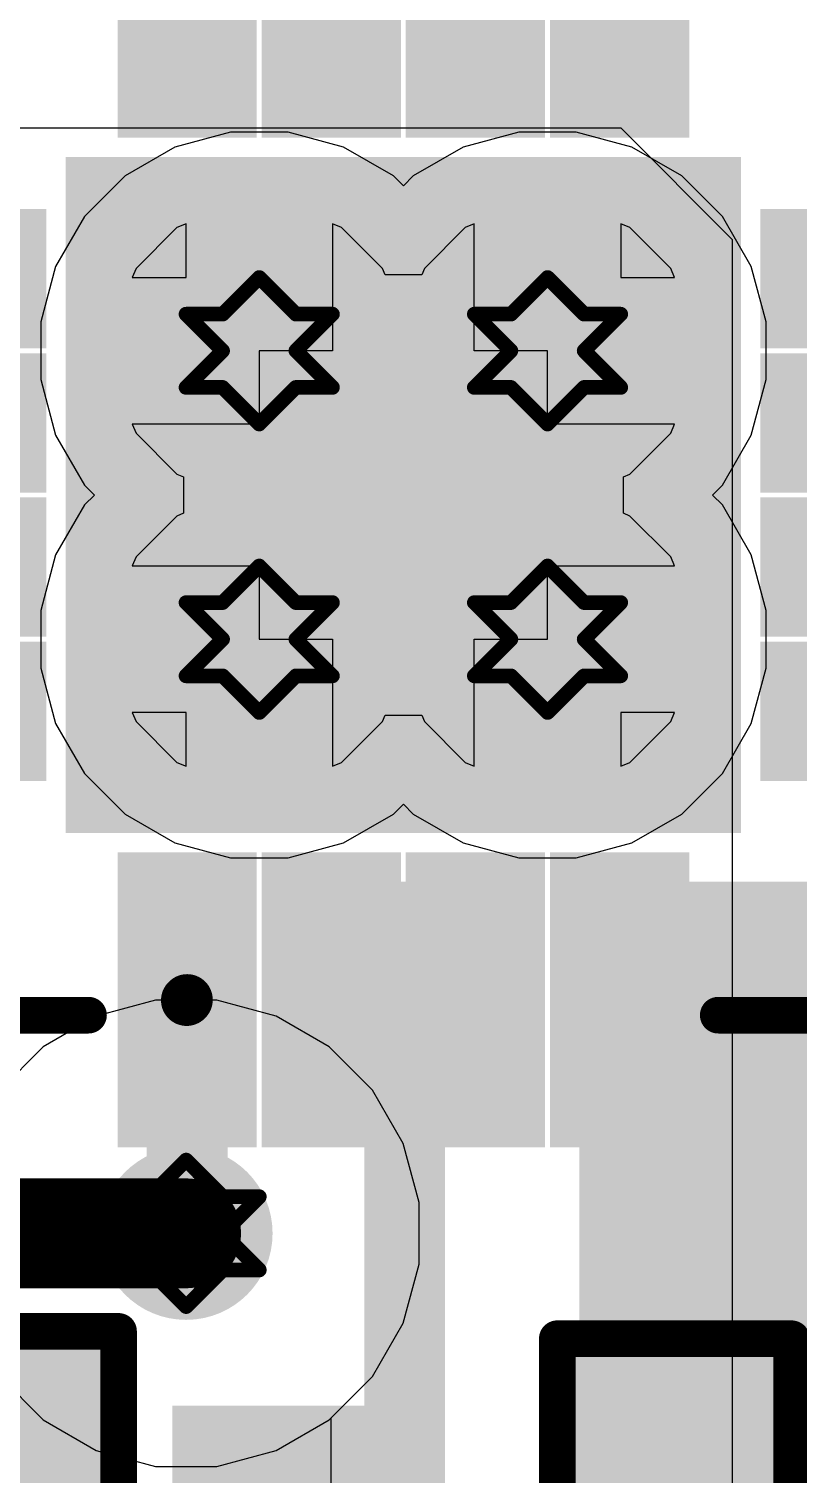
# Model space of a CAD drawing. Header units: inches. Extents: x -3 to 5437, y -3 to 5435.
# Drawn here: x 55.77 to 58.43, y 13.95 to 18.96 of the extents above; entities that cross this region are included whole.
import ezdxf

# ---------------------------------------------------------------- set-up
doc = ezdxf.new("R2010")
doc.units = ezdxf.units.IN
for name, color, linetype in [('Bottom Layer', 5, 'Continuous'), ('Bottom Solder', 6, 'Continuous'), ('Drill Drawing', 1, 'Continuous'), ('GND', 16, 'Continuous'), ('Multi-Layer', 9, 'Continuous'), ('Pad Holes', 156, 'Continuous'), ('PWR', 76, 'Continuous'), ('Top Layer', 1, 'Continuous'), ('Top Overlay', 2, 'Continuous'), ('Top Paste', 8, 'Continuous'), ('Top Solder', 216, 'Continuous'), ('Via Holes', 16, 'Continuous')]:
    doc.layers.add(name, color=color, linetype=linetype)

# ---------------------------------------------------------------- blocks, each defined once
blk = doc.blocks.new('RES_0603_150')
at = {"layer": 'Top Layer'}
for points in [[(-0.381, 0.4445), (-0.381, -0.4445), (-1.143, -0.4445), (-1.143, 0.4445)], [(1.143, 0.4445), (1.143, -0.4445), (0.381, -0.4445), (0.381, 0.4445)]]:
    blk.add_hatch(color=1, dxfattribs=at).paths.add_polyline_path(points)
at = {"layer": 'Top Paste'}
for points in [[(-0.381, 0.4445), (-0.381, -0.4445), (-1.143, -0.4445), (-1.143, 0.4445)], [(1.143, 0.4445), (1.143, -0.4445), (0.381, -0.4445), (0.381, 0.4445)]]:
    blk.add_hatch(color=8, dxfattribs=at).paths.add_polyline_path(points)
at = {"layer": 'Top Solder'}
for points in [[(-0.2794, 0.5461), (-0.2794, -0.5461), (-1.2446, -0.5461), (-1.2446, 0.5461)], [(1.2446, 0.5461), (1.2446, -0.5461), (0.2794, -0.5461), (0.2794, 0.5461)]]:
    blk.add_hatch(color=216, dxfattribs=at).paths.add_polyline_path(points)
at = {"layer": 'Top Overlay'}
for points in [[(-1.2446, -0.5334, 0.127, 0.127, 0), (-1.2446, 0.5334, 0.127, 0.127, 0)], [(1.2446, 0.5334, 0.127, 0.127, 0), (-1.2446, 0.5334, 0.127, 0.127, 0)], [(1.2446, -0.5334, 0.127, 0.127, 0), (1.2446, 0.5334, 0.127, 0.127, 0)], [(1.2446, -0.5334, 0.127, 0.127, 0), (-1.2446, -0.5334, 0.127, 0.127, 0)]]:
    blk.add_lwpolyline(points, format="xyseb", dxfattribs=at)
for points in [[(-1.27635, 0.5334, 0.0635, 0.0635, 1), (-1.21285, 0.5334, 0.0635, 0.0635, 1)], [(-1.27635, 0.5334, 0.0635, 0.0635, 1), (-1.21285, 0.5334, 0.0635, 0.0635, 1)], [(1.21285, 0.5334, 0.0635, 0.0635, 1), (1.27635, 0.5334, 0.0635, 0.0635, 1)], [(1.21285, 0.5334, 0.0635, 0.0635, 1), (1.27635, 0.5334, 0.0635, 0.0635, 1)], [(-1.27635, -0.5334, 0.0635, 0.0635, 1), (-1.21285, -0.5334, 0.0635, 0.0635, 1)], [(-1.27635, -0.5334, 0.0635, 0.0635, 1), (-1.21285, -0.5334, 0.0635, 0.0635, 1)], [(1.21285, -0.5334, 0.0635, 0.0635, 1), (1.27635, -0.5334, 0.0635, 0.0635, 1)], [(1.21285, -0.5334, 0.0635, 0.0635, 1), (1.27635, -0.5334, 0.0635, 0.0635, 1)]]:
    blk.add_lwpolyline(points, format="xyseb", close=True, dxfattribs=at)
blk = doc.blocks.new('QFN_16_EP_3_6_3_6__164')
at = {"layer": 'Bottom Layer'}
h = blk.add_hatch(color=5, dxfattribs=at)
edge = h.paths.add_edge_path()
edge.add_arc((-0.5, 0.5), 0.25, 0, 360)
h = blk.add_hatch(color=5, dxfattribs=at)
edge = h.paths.add_edge_path()
edge.add_arc((0.5, 0.5), 0.25, 0, 360)
h = blk.add_hatch(color=5, dxfattribs=at)
edge = h.paths.add_edge_path()
edge.add_arc((-0.5, -0.5), 0.25, 0, 360)
h = blk.add_hatch(color=5, dxfattribs=at)
edge = h.paths.add_edge_path()
edge.add_arc((0.5, -0.5), 0.25, 0, 360)
at = {"layer": 'Bottom Solder'}
h = blk.add_hatch(color=6, dxfattribs=at)
edge = h.paths.add_edge_path()
edge.add_arc((-0.5, 0.5), 0.3516, 0, 360)
h = blk.add_hatch(color=6, dxfattribs=at)
edge = h.paths.add_edge_path()
edge.add_arc((0.5, 0.5), 0.3516, 0, 360)
h = blk.add_hatch(color=6, dxfattribs=at)
edge = h.paths.add_edge_path()
edge.add_arc((-0.5, -0.5), 0.3516, 0, 360)
h = blk.add_hatch(color=6, dxfattribs=at)
edge = h.paths.add_edge_path()
edge.add_arc((0.5, -0.5), 0.3516, 0, 360)
at = {"layer": 'GND'}
h = blk.add_hatch(color=16, dxfattribs=at)
edge = h.paths.add_edge_path()
edge.add_arc((-0.5, 0.5), 0.25, 0, 360)
h = blk.add_hatch(color=16, dxfattribs=at)
edge = h.paths.add_edge_path()
edge.add_arc((0.5, 0.5), 0.25, 0, 360)
h = blk.add_hatch(color=16, dxfattribs=at)
edge = h.paths.add_edge_path()
edge.add_arc((-0.5, -0.5), 0.25, 0, 360)
h = blk.add_hatch(color=16, dxfattribs=at)
edge = h.paths.add_edge_path()
edge.add_arc((0.5, -0.5), 0.25, 0, 360)
at = {"layer": 'Multi-Layer'}
h = blk.add_hatch(color=9, dxfattribs=at)
edge = h.paths.add_edge_path()
edge.add_arc((-0.5, 0.5), 0.25, 0, 360)
h = blk.add_hatch(color=9, dxfattribs=at)
edge = h.paths.add_edge_path()
edge.add_arc((0.5, 0.5), 0.25, 0, 360)
h = blk.add_hatch(color=9, dxfattribs=at)
edge = h.paths.add_edge_path()
edge.add_arc((-0.5, -0.5), 0.25, 0, 360)
h = blk.add_hatch(color=9, dxfattribs=at)
edge = h.paths.add_edge_path()
edge.add_arc((0.5, -0.5), 0.25, 0, 360)
at = {"layer": 'Pad Holes'}
h = blk.add_hatch(color=7, dxfattribs=at)
edge = h.paths.add_edge_path()
edge.add_arc((-0.5, 0.5), 0.15, 0, 360)
h = blk.add_hatch(color=7, dxfattribs=at)
edge = h.paths.add_edge_path()
edge.add_arc((0.5, 0.5), 0.15, 0, 360)
h = blk.add_hatch(color=7, dxfattribs=at)
edge = h.paths.add_edge_path()
edge.add_arc((-0.5, -0.5), 0.15, 0, 360)
h = blk.add_hatch(color=7, dxfattribs=at)
edge = h.paths.add_edge_path()
edge.add_arc((0.5, -0.5), 0.15, 0, 360)
at = {"layer": 'PWR'}
h = blk.add_hatch(color=76, dxfattribs=at)
edge = h.paths.add_edge_path()
edge.add_arc((-0.5, 0.5), 0.25, 0, 360)
h = blk.add_hatch(color=76, dxfattribs=at)
edge = h.paths.add_edge_path()
edge.add_arc((0.5, 0.5), 0.25, 0, 360)
h = blk.add_hatch(color=76, dxfattribs=at)
edge = h.paths.add_edge_path()
edge.add_arc((-0.5, -0.5), 0.25, 0, 360)
h = blk.add_hatch(color=76, dxfattribs=at)
edge = h.paths.add_edge_path()
edge.add_arc((0.5, -0.5), 0.25, 0, 360)
at = {"layer": 'Top Layer'}
for points in [[(-0.89, 1.34), (-0.89, 2.16), (-0.61, 2.16), (-0.61, 1.34)], [(-0.39, 1.34), (-0.39, 2.16), (-0.11, 2.16), (-0.11, 1.34)], [(0.11, 1.34), (0.11, 2.16), (0.39, 2.16), (0.39, 1.34)], [(0.61, 1.34), (0.61, 2.16), (0.89, 2.16), (0.89, 1.34)], [(-1.07, -1.07), (-1.07, 1.07), (1.07, 1.07), (1.07, -1.07)], [(-2.16, 0.89), (-1.34, 0.89), (-1.34, 0.61), (-2.16, 0.61)], [(1.34, 0.89), (2.16, 0.89), (2.16, 0.61), (1.34, 0.61)], [(-2.16, 0.39), (-1.34, 0.39), (-1.34, 0.11), (-2.16, 0.11)], [(1.34, 0.39), (2.16, 0.39), (2.16, 0.11), (1.34, 0.11)], [(-2.16, -0.11), (-1.34, -0.11), (-1.34, -0.39), (-2.16, -0.39)], [(1.34, -0.11), (2.16, -0.11), (2.16, -0.39), (1.34, -0.39)], [(-2.16, -0.61), (-1.34, -0.61), (-1.34, -0.89), (-2.16, -0.89)], [(1.34, -0.61), (2.16, -0.61), (2.16, -0.89), (1.34, -0.89)], [(-0.61, -1.34), (-0.61, -2.16), (-0.89, -2.16), (-0.89, -1.34)], [(-0.11, -1.34), (-0.11, -2.16), (-0.39, -2.16), (-0.39, -1.34)], [(0.39, -1.34), (0.39, -2.16), (0.11, -2.16), (0.11, -1.34)], [(0.89, -1.34), (0.89, -2.16), (0.61, -2.16), (0.61, -1.34)]]:
    blk.add_hatch(color=1, dxfattribs=at).paths.add_polyline_path(points)
h = blk.add_hatch(color=1, dxfattribs=at)
edge = h.paths.add_edge_path()
edge.add_arc((-0.5, 0.5), 0.25, 0, 360)
h = blk.add_hatch(color=1, dxfattribs=at)
edge = h.paths.add_edge_path()
edge.add_arc((0.5, 0.5), 0.25, 0, 360)
h = blk.add_hatch(color=1, dxfattribs=at)
edge = h.paths.add_edge_path()
edge.add_arc((-0.5, -0.5), 0.25, 0, 360)
h = blk.add_hatch(color=1, dxfattribs=at)
edge = h.paths.add_edge_path()
edge.add_arc((0.5, -0.5), 0.25, 0, 360)
at = {"layer": 'Top Paste'}
for points in [[(-0.89, 1.34), (-0.89, 2.16), (-0.61, 2.16), (-0.61, 1.34)], [(-0.39, 1.34), (-0.39, 2.16), (-0.11, 2.16), (-0.11, 1.34)], [(0.11, 1.34), (0.11, 2.16), (0.39, 2.16), (0.39, 1.34)], [(0.61, 1.34), (0.61, 2.16), (0.89, 2.16), (0.89, 1.34)], [(-1.07, -1.07), (-1.07, 1.07), (1.07, 1.07), (1.07, -1.07)], [(-2.16, 0.89), (-1.34, 0.89), (-1.34, 0.61), (-2.16, 0.61)], [(1.34, 0.89), (2.16, 0.89), (2.16, 0.61), (1.34, 0.61)], [(-2.16, 0.39), (-1.34, 0.39), (-1.34, 0.11), (-2.16, 0.11)], [(1.34, 0.39), (2.16, 0.39), (2.16, 0.11), (1.34, 0.11)], [(-2.16, -0.11), (-1.34, -0.11), (-1.34, -0.39), (-2.16, -0.39)], [(1.34, -0.11), (2.16, -0.11), (2.16, -0.39), (1.34, -0.39)], [(-2.16, -0.61), (-1.34, -0.61), (-1.34, -0.89), (-2.16, -0.89)], [(1.34, -0.61), (2.16, -0.61), (2.16, -0.89), (1.34, -0.89)], [(-0.61, -1.34), (-0.61, -2.16), (-0.89, -2.16), (-0.89, -1.34)], [(-0.11, -1.34), (-0.11, -2.16), (-0.39, -2.16), (-0.39, -1.34)], [(0.39, -1.34), (0.39, -2.16), (0.11, -2.16), (0.11, -1.34)], [(0.89, -1.34), (0.89, -2.16), (0.61, -2.16), (0.61, -1.34)]]:
    blk.add_hatch(color=8, dxfattribs=at).paths.add_polyline_path(points)
at = {"layer": 'Top Solder'}
for points in [[(-0.9916, 1.2384), (-0.9916, 2.2616), (-0.5084, 2.2616), (-0.5084, 1.2384)], [(-0.4916, 1.2384), (-0.4916, 2.2616), (-0.0084, 2.2616), (-0.0084, 1.2384)], [(0.0084, 1.2384), (0.0084, 2.2616), (0.4916, 2.2616), (0.4916, 1.2384)], [(0.5084, 1.2384), (0.5084, 2.2616), (0.9916, 2.2616), (0.9916, 1.2384)], [(-1.1716, -1.1716), (-1.1716, 1.1716), (1.1716, 1.1716), (1.1716, -1.1716)], [(-2.2616, 0.9916), (-1.2384, 0.9916), (-1.2384, 0.5084), (-2.2616, 0.5084)], [(1.2384, 0.9916), (2.2616, 0.9916), (2.2616, 0.5084), (1.2384, 0.5084)], [(-2.2616, 0.4916), (-1.2384, 0.4916), (-1.2384, 0.0084), (-2.2616, 0.0084)], [(1.2384, 0.4916), (2.2616, 0.4916), (2.2616, 0.0084), (1.2384, 0.0084)], [(-2.2616, -0.0084), (-1.2384, -0.0084), (-1.2384, -0.4916), (-2.2616, -0.4916)], [(1.2384, -0.0084), (2.2616, -0.0084), (2.2616, -0.4916), (1.2384, -0.4916)], [(-2.2616, -0.5084), (-1.2384, -0.5084), (-1.2384, -0.9916), (-2.2616, -0.9916)], [(1.2384, -0.5084), (2.2616, -0.5084), (2.2616, -0.9916), (1.2384, -0.9916)], [(-0.5084, -1.2384), (-0.5084, -2.2616), (-0.9916, -2.2616), (-0.9916, -1.2384)], [(-0.0084, -1.2384), (-0.0084, -2.2616), (-0.4916, -2.2616), (-0.4916, -1.2384)], [(0.4916, -1.2384), (0.4916, -2.2616), (0.0084, -2.2616), (0.0084, -1.2384)], [(0.9916, -1.2384), (0.9916, -2.2616), (0.5084, -2.2616), (0.5084, -1.2384)]]:
    blk.add_hatch(color=216, dxfattribs=at).paths.add_polyline_path(points)
h = blk.add_hatch(color=216, dxfattribs=at)
edge = h.paths.add_edge_path()
edge.add_arc((-0.5, 0.5), 0.3516, 0, 360)
h = blk.add_hatch(color=216, dxfattribs=at)
edge = h.paths.add_edge_path()
edge.add_arc((0.5, 0.5), 0.3516, 0, 360)
h = blk.add_hatch(color=216, dxfattribs=at)
edge = h.paths.add_edge_path()
edge.add_arc((-0.5, -0.5), 0.3516, 0, 360)
h = blk.add_hatch(color=216, dxfattribs=at)
edge = h.paths.add_edge_path()
edge.add_arc((0.5, -0.5), 0.3516, 0, 360)
at = {"layer": 'Top Overlay'}
for points in [[(-1.778, 1.1684, 0.127, 0.127, 0), (-1.778, 1.8034, 0.127, 0.127, 0)], [(-1.778, 1.8034, 0.127, 0.127, 0), (-1.0922, 1.8034, 0.127, 0.127, 0)], [(1.0922, 1.8034, 0.127, 0.127, 0), (1.778, 1.8034, 0.127, 0.127, 0)], [(1.778, 1.1684, 0.127, 0.127, 0), (1.778, 1.8034, 0.127, 0.127, 0)], [(-2.3992, 0.8474, 0.127, 0.127, 0), (-2.323, 0.7712, 0.127, 0.127, 0)], [(-2.3992, 0.695, 0.127, 0.127, 0), (-2.3992, 0.8474, 0.127, 0.127, 0)], [(-2.3992, 0.695, 0.127, 0.127, 0), (-2.323, 0.7712, 0.127, 0.127, 0)], [(-1.778, -1.8034, 0.127, 0.127, 0), (-1.778, -1.1684, 0.127, 0.127, 0)], [(1.778, -1.8034, 0.127, 0.127, 0), (1.778, -1.1684, 0.127, 0.127, 0)], [(-1.778, -1.8034, 0.127, 0.127, 0), (-1.0922, -1.8034, 0.127, 0.127, 0)], [(1.0922, -1.8034, 0.127, 0.127, 0), (1.778, -1.8034, 0.127, 0.127, 0)]]:
    blk.add_lwpolyline(points, format="xyseb", dxfattribs=at)
for points in [[(-1.8097, 1.8034, 0.0635, 0.0635, 1), (-1.7463, 1.8034, 0.0635, 0.0635, 1)], [(-1.8097, 1.8034, 0.0635, 0.0635, 1), (-1.7463, 1.8034, 0.0635, 0.0635, 1)], [(-1.124, 1.8034, 0.0635, 0.0635, 1), (-1.0604, 1.8034, 0.0635, 0.0635, 1)], [(1.0604, 1.8034, 0.0635, 0.0635, 1), (1.1239, 1.8034, 0.0635, 0.0635, 1)], [(1.7462, 1.8034, 0.0635, 0.0635, 1), (1.8097, 1.8034, 0.0635, 0.0635, 1)], [(1.7462, 1.8034, 0.0635, 0.0635, 1), (1.8097, 1.8034, 0.0635, 0.0635, 1)], [(-1.8097, 1.1684, 0.0635, 0.0635, 1), (-1.7463, 1.1684, 0.0635, 0.0635, 1)], [(1.7462, 1.1684, 0.0635, 0.0635, 1), (1.8097, 1.1684, 0.0635, 0.0635, 1)], [(-2.431, 0.8474, 0.0635, 0.0635, 1), (-2.3675, 0.8474, 0.0635, 0.0635, 1)], [(-2.431, 0.8474, 0.0635, 0.0635, 1), (-2.3675, 0.8474, 0.0635, 0.0635, 1)], [(-2.3548, 0.7712, 0.0635, 0.0635, 1), (-2.2913, 0.7712, 0.0635, 0.0635, 1)], [(-2.3548, 0.7712, 0.0635, 0.0635, 1), (-2.2913, 0.7712, 0.0635, 0.0635, 1)], [(-2.431, 0.695, 0.0635, 0.0635, 1), (-2.3675, 0.695, 0.0635, 0.0635, 1)], [(-2.431, 0.695, 0.0635, 0.0635, 1), (-2.3675, 0.695, 0.0635, 0.0635, 1)], [(-1.8097, -1.1684, 0.0635, 0.0635, 1), (-1.7463, -1.1684, 0.0635, 0.0635, 1)], [(1.7462, -1.1684, 0.0635, 0.0635, 1), (1.8097, -1.1684, 0.0635, 0.0635, 1)], [(-1.8097, -1.8034, 0.0635, 0.0635, 1), (-1.7463, -1.8034, 0.0635, 0.0635, 1)], [(-1.8097, -1.8034, 0.0635, 0.0635, 1), (-1.7463, -1.8034, 0.0635, 0.0635, 1)], [(-1.124, -1.8034, 0.0635, 0.0635, 1), (-1.0604, -1.8034, 0.0635, 0.0635, 1)], [(1.0604, -1.8034, 0.0635, 0.0635, 1), (1.1239, -1.8034, 0.0635, 0.0635, 1)], [(1.7462, -1.8034, 0.0635, 0.0635, 1), (1.8097, -1.8034, 0.0635, 0.0635, 1)], [(1.7462, -1.8034, 0.0635, 0.0635, 1), (1.8097, -1.8034, 0.0635, 0.0635, 1)]]:
    blk.add_lwpolyline(points, format="xyseb", close=True, dxfattribs=at)
blk = doc.blocks.new('R___0402_182')
at = {"layer": 'Top Layer'}
for points in [[(-0.6985, -0.3175), (-0.6985, 0.3175), (-0.2413, 0.3175), (-0.2413, -0.3175)], [(0.2413, -0.3175), (0.2413, 0.3175), (0.6985, 0.3175), (0.6985, -0.3175)]]:
    blk.add_hatch(color=1, dxfattribs=at).paths.add_polyline_path(points)
at = {"layer": 'Top Paste'}
for points in [[(-0.6985, -0.3175), (-0.6985, 0.3175), (-0.2413, 0.3175), (-0.2413, -0.3175)], [(0.2413, -0.3175), (0.2413, 0.3175), (0.6985, 0.3175), (0.6985, -0.3175)]]:
    blk.add_hatch(color=8, dxfattribs=at).paths.add_polyline_path(points)
at = {"layer": 'Top Solder'}
for points in [[(-0.7535, -0.3725), (-0.7535, 0.3725), (-0.1863, 0.3725), (-0.1863, -0.3725)], [(0.1863, -0.3725), (0.1863, 0.3725), (0.7535, 0.3725), (0.7535, -0.3725)]]:
    blk.add_hatch(color=216, dxfattribs=at).paths.add_polyline_path(points)
at = {"layer": 'Top Overlay'}
for points in [[(-0.7874, 0.4064, 0.127, 0.127, 0), (-0.7874, -0.4064, 0.127, 0.127, 0)], [(-0.7874, 0.4064, 0.127, 0.127, 0), (0.7874, 0.4064, 0.127, 0.127, 0)], [(0.7874, 0.4064, 0.127, 0.127, 0), (0.7874, -0.4064, 0.127, 0.127, 0)], [(-0.7874, -0.4064, 0.127, 0.127, 0), (0.7874, -0.4064, 0.127, 0.127, 0)], [(-0.8128, -0.4318, 0.00323, 0.00323, 0), (0.8128, -0.4318, 0.00323, 0.00323, 0)]]:
    blk.add_lwpolyline(points, format="xyseb", dxfattribs=at)
for points in [[(-0.8191, 0.4064, 0.0635, 0.0635, 1), (-0.7556, 0.4064, 0.0635, 0.0635, 1)], [(-0.8191, 0.4064, 0.0635, 0.0635, 1), (-0.7556, 0.4064, 0.0635, 0.0635, 1)], [(0.7556, 0.4064, 0.0635, 0.0635, 1), (0.8191, 0.4064, 0.0635, 0.0635, 1)], [(0.7556, 0.4064, 0.0635, 0.0635, 1), (0.8191, 0.4064, 0.0635, 0.0635, 1)], [(-0.8191, -0.4064, 0.0635, 0.0635, 1), (-0.7556, -0.4064, 0.0635, 0.0635, 1)], [(-0.8191, -0.4064, 0.0635, 0.0635, 1), (-0.7556, -0.4064, 0.0635, 0.0635, 1)], [(0.7556, -0.4064, 0.0635, 0.0635, 1), (0.8191, -0.4064, 0.0635, 0.0635, 1)], [(0.7556, -0.4064, 0.0635, 0.0635, 1), (0.8191, -0.4064, 0.0635, 0.0635, 1)], [(-0.8136, -0.4318, 0.00161, 0.00161, 1), (-0.812, -0.4318, 0.00161, 0.00161, 1)], [(0.812, -0.4318, 0.00161, 0.00161, 1), (0.8136, -0.4318, 0.00161, 0.00161, 1)]]:
    blk.add_lwpolyline(points, format="xyseb", close=True, dxfattribs=at)

msp = doc.modelspace()

# ---------------------------------------------------------------- hatches: boundary and pattern name
at = {"layer": 'Bottom Layer'}
msp.add_hatch(color=5, dxfattribs=at).paths.add_polyline_path([(56.0802, 16.3604), (58.1126, 16.3604), (58.1126, 18.3628), (56.0802, 18.3628)])
h = msp.add_hatch(color=5, dxfattribs=at)
edge = h.paths.add_edge_path()
edge.add_arc((56.3111, 14.7842), 0.3, 0, 360)
at = {"layer": 'Bottom Solder'}
h = msp.add_hatch(color=6, dxfattribs=at)
edge = h.paths.add_edge_path()
edge.add_arc((56.3111, 14.7842), 0.15, 0, 360)
at = {"layer": 'GND'}
h = msp.add_hatch(color=16, dxfattribs=at)
edge = h.paths.add_edge_path()
edge.add_arc((56.3111, 14.7842), 0.3, 0, 360)
at = {"layer": 'PWR'}
h = msp.add_hatch(color=76, dxfattribs=at)
edge = h.paths.add_edge_path()
edge.add_arc((56.3111, 14.7842), 0.3, 0, 360)
at = {"layer": 'Top Layer'}
for points in [[(56.1748, 14.7842), (56.4548, 14.7842), (56.4548, 16.0039), (56.1748, 16.0039)], [(56.8148, 15.1839), (57.3148, 15.1839), (57.3148, 16.0039), (56.8148, 16.0039)], [(56.9288, 12.8695), (57.2088, 12.8695), (57.2088, 16.0039), (56.9288, 16.0039)], [(57.6748, 14.3935), (59.8995, 14.3935), (59.8995, 16.0039), (57.6748, 16.0039)], [(57.6748, 13.8728), (59.8995, 13.8728), (59.8995, 14.7745), (57.6748, 14.7745)], [(56.2629, 12.8695), (57.2088, 12.8695), (57.2088, 14.1863), (56.2629, 14.1863)]]:
    msp.add_hatch(color=1, dxfattribs=at).paths.add_polyline_path(points)
h = msp.add_hatch(color=1, dxfattribs=at)
edge = h.paths.add_edge_path()
edge.add_arc((56.3111, 14.7842), 0.3, 0, 360)
at = {"layer": 'Top Solder'}
h = msp.add_hatch(color=216, dxfattribs=at)
edge = h.paths.add_edge_path()
edge.add_arc((56.3111, 14.7842), 0.15, 0, 360)
at = {"layer": 'Via Holes'}
h = msp.add_hatch(color=7, dxfattribs=at)
edge = h.paths.add_edge_path()
edge.add_arc((56.3111, 14.7842), 0.15, 0, 360)

# ---------------------------------------------------------------- linework, layer by layer
at = {"layer": 'Bottom Layer'}
for p, q in [((48.133, 18.6164), (57.8188, 18.6164)), ((57.8188, 18.6164), (58.2052, 18.2299)), ((56.2793, 18.2711), (56.1375, 18.1294)), ((56.3108, 18.2842), (56.2793, 18.2711)), ((56.3108, 18.0979), (56.3108, 18.2842)), ((56.8503, 18.2711), (56.8188, 18.2842)), ((56.8188, 18.2842), (56.8188, 17.8439)), ((56.992, 18.1294), (56.8503, 18.2711)), ((57.2793, 18.2711), (57.1375, 18.1294)), ((57.3108, 18.2842), (57.2793, 18.2711)), ((57.3108, 17.8439), (57.3108, 18.2842)), ((57.8503, 18.2711), (57.8188, 18.2842)), ((57.8188, 18.2842), (57.8188, 18.0979)), ((57.992, 18.1294), (57.8503, 18.2711)), ((58.2052, 18.2299), (58.2052, 12.7641)), ((56.1375, 18.1294), (56.1245, 18.0979)), ((56.1245, 18.0979), (56.3108, 18.0979)), ((57.0013, 18.1071), (56.992, 18.1294)), ((57.1283, 18.1071), (57.0013, 18.1071)), ((57.1375, 18.1294), (57.1283, 18.1071)), ((57.8188, 18.0979), (58.0051, 18.0979)), ((58.0051, 18.0979), (57.992, 18.1294)), ((56.8188, 17.8439), (56.5648, 17.8439)), ((56.5648, 17.8439), (56.5648, 17.5899)), ((57.5648, 17.8439), (57.3108, 17.8439)), ((57.5648, 17.5899), (57.5648, 17.8439)), ((56.5648, 17.5899), (56.1245, 17.5899)), ((56.1245, 17.5899), (56.1375, 17.5584)), ((58.0051, 17.5899), (57.5648, 17.5899)), ((57.992, 17.5584), (58.0051, 17.5899)), ((56.1375, 17.5584), (56.2793, 17.4166)), ((57.8503, 17.4166), (57.992, 17.5584)), ((56.2793, 17.4166), (56.3016, 17.4074)), ((56.3016, 17.4074), (56.3016, 17.2804)), ((57.828, 17.4074), (57.8503, 17.4166)), ((57.828, 17.2804), (57.828, 17.4074)), ((56.2793, 17.2711), (56.1375, 17.1294)), ((56.3016, 17.2804), (56.2793, 17.2711)), ((57.8503, 17.2711), (57.828, 17.2804)), ((57.992, 17.1294), (57.8503, 17.2711)), ((56.1375, 17.1294), (56.1245, 17.0979)), ((56.1245, 17.0979), (56.5648, 17.0979)), ((56.5648, 17.0979), (56.5648, 16.8439)), ((57.5648, 16.8439), (57.5648, 17.0979)), ((57.5648, 17.0979), (58.0051, 17.0979)), ((58.0051, 17.0979), (57.992, 17.1294)), ((56.5648, 16.8439), (56.8188, 16.8439)), ((56.8188, 16.8439), (56.8188, 16.4036)), ((57.3108, 16.4036), (57.3108, 16.8439)), ((57.3108, 16.8439), (57.5648, 16.8439)), ((56.3108, 16.5899), (56.1245, 16.5899)), ((56.1245, 16.5899), (56.1375, 16.5584)), ((56.3108, 16.4036), (56.3108, 16.5899)), ((58.0051, 16.5899), (57.8188, 16.5899)), ((57.8188, 16.5899), (57.8188, 16.4036)), ((57.992, 16.5584), (58.0051, 16.5899)), ((56.1375, 16.5584), (56.2793, 16.4166)), ((56.8503, 16.4166), (56.992, 16.5584)), ((56.992, 16.5584), (57.0013, 16.5807)), ((57.0013, 16.5807), (57.1283, 16.5807)), ((57.1283, 16.5807), (57.1375, 16.5584)), ((57.1375, 16.5584), (57.2793, 16.4166)), ((57.8503, 16.4166), (57.992, 16.5584)), ((56.2793, 16.4166), (56.3108, 16.4036)), ((56.8188, 16.4036), (56.8503, 16.4166)), ((57.2793, 16.4166), (57.3108, 16.4036)), ((57.8188, 16.4036), (57.8503, 16.4166)), ((56.2048, 15.5922), (55.9993, 15.5371)), ((56.4175, 15.5922), (56.2048, 15.5922)), ((56.623, 15.5371), (56.4175, 15.5922)), ((55.9993, 15.5371), (55.9154, 15.4887)), ((56.8073, 15.4308), (56.623, 15.5371)), ((55.9154, 15.4887), (55.2731, 15.4887)), ((56.9577, 15.2803), (56.8073, 15.4308)), ((57.0641, 15.0961), (56.9577, 15.2803)), ((57.1191, 14.8906), (57.0641, 15.0961)), ((57.1191, 14.6778), (57.1191, 14.8906)), ((57.0641, 14.4723), (57.1191, 14.6778)), ((56.9577, 14.2881), (57.0641, 14.4723)), ((56.8148, 14.1451), (56.9577, 14.2881)), ((56.8148, 12.7641), (56.8148, 14.1451))]:
    msp.add_line(p, q, dxfattribs=at)
msp.add_lwpolyline([(55.2731, 14.7842, 0.381, 0.381, 0), (56.3111, 14.7842, 0.381, 0.381, 0)], format="xyseb", dxfattribs=at)
msp.add_lwpolyline([(56.2159, 14.7842, 0.1905, 0.1905, 1), (56.4064, 14.7842, 0.1905, 0.1905, 1)], format="xyseb", close=True, dxfattribs=at)
at = {"layer": 'Drill Drawing'}
for points in [[(56.4378, 17.9709, 0.0508, 0.0508, 0), (56.5648, 18.0979, 0.0508, 0.0508, 0)], [(56.5648, 18.0979, 0.0508, 0.0508, 0), (56.6918, 17.9709, 0.0508, 0.0508, 0)], [(57.4378, 17.9709, 0.0508, 0.0508, 0), (57.5648, 18.0979, 0.0508, 0.0508, 0)], [(57.5648, 18.0979, 0.0508, 0.0508, 0), (57.6918, 17.9709, 0.0508, 0.0508, 0)], [(56.3108, 17.9709, 0.0508, 0.0508, 0), (56.4378, 17.8439, 0.0508, 0.0508, 0)], [(56.3108, 17.9709, 0.0508, 0.0508, 0), (56.4378, 17.9709, 0.0508, 0.0508, 0)], [(56.6918, 17.9709, 0.0508, 0.0508, 0), (56.8188, 17.9709, 0.0508, 0.0508, 0)], [(56.6918, 17.8439, 0.0508, 0.0508, 0), (56.8188, 17.9709, 0.0508, 0.0508, 0)], [(57.3108, 17.9709, 0.0508, 0.0508, 0), (57.4378, 17.8439, 0.0508, 0.0508, 0)], [(57.3108, 17.9709, 0.0508, 0.0508, 0), (57.4378, 17.9709, 0.0508, 0.0508, 0)], [(57.6918, 17.9709, 0.0508, 0.0508, 0), (57.8188, 17.9709, 0.0508, 0.0508, 0)], [(57.6918, 17.8439, 0.0508, 0.0508, 0), (57.8188, 17.9709, 0.0508, 0.0508, 0)], [(56.3108, 17.7169, 0.0508, 0.0508, 0), (56.4378, 17.8439, 0.0508, 0.0508, 0)], [(56.6918, 17.8439, 0.0508, 0.0508, 0), (56.8188, 17.7169, 0.0508, 0.0508, 0)], [(57.3108, 17.7169, 0.0508, 0.0508, 0), (57.4378, 17.8439, 0.0508, 0.0508, 0)], [(57.6918, 17.8439, 0.0508, 0.0508, 0), (57.8188, 17.7169, 0.0508, 0.0508, 0)], [(56.3108, 17.7169, 0.0508, 0.0508, 0), (56.4378, 17.7169, 0.0508, 0.0508, 0)], [(56.4378, 17.7169, 0.0508, 0.0508, 0), (56.5648, 17.5899, 0.0508, 0.0508, 0)], [(56.5648, 17.5899, 0.0508, 0.0508, 0), (56.6918, 17.7169, 0.0508, 0.0508, 0)], [(56.6918, 17.7169, 0.0508, 0.0508, 0), (56.8188, 17.7169, 0.0508, 0.0508, 0)], [(57.3108, 17.7169, 0.0508, 0.0508, 0), (57.4378, 17.7169, 0.0508, 0.0508, 0)], [(57.4378, 17.7169, 0.0508, 0.0508, 0), (57.5648, 17.5899, 0.0508, 0.0508, 0)], [(57.5648, 17.5899, 0.0508, 0.0508, 0), (57.6918, 17.7169, 0.0508, 0.0508, 0)], [(57.6918, 17.7169, 0.0508, 0.0508, 0), (57.8188, 17.7169, 0.0508, 0.0508, 0)], [(56.4378, 16.9709, 0.0508, 0.0508, 0), (56.5648, 17.0979, 0.0508, 0.0508, 0)], [(56.5648, 17.0979, 0.0508, 0.0508, 0), (56.6918, 16.9709, 0.0508, 0.0508, 0)], [(57.4378, 16.9709, 0.0508, 0.0508, 0), (57.5648, 17.0979, 0.0508, 0.0508, 0)], [(57.5648, 17.0979, 0.0508, 0.0508, 0), (57.6918, 16.9709, 0.0508, 0.0508, 0)], [(56.3108, 16.9709, 0.0508, 0.0508, 0), (56.4378, 16.8439, 0.0508, 0.0508, 0)], [(56.3108, 16.9709, 0.0508, 0.0508, 0), (56.4378, 16.9709, 0.0508, 0.0508, 0)], [(56.6918, 16.9709, 0.0508, 0.0508, 0), (56.8188, 16.9709, 0.0508, 0.0508, 0)], [(56.6918, 16.8439, 0.0508, 0.0508, 0), (56.8188, 16.9709, 0.0508, 0.0508, 0)], [(57.3108, 16.9709, 0.0508, 0.0508, 0), (57.4378, 16.8439, 0.0508, 0.0508, 0)], [(57.3108, 16.9709, 0.0508, 0.0508, 0), (57.4378, 16.9709, 0.0508, 0.0508, 0)], [(57.6918, 16.9709, 0.0508, 0.0508, 0), (57.8188, 16.9709, 0.0508, 0.0508, 0)], [(57.6918, 16.8439, 0.0508, 0.0508, 0), (57.8188, 16.9709, 0.0508, 0.0508, 0)], [(56.3108, 16.7169, 0.0508, 0.0508, 0), (56.4378, 16.8439, 0.0508, 0.0508, 0)], [(56.6918, 16.8439, 0.0508, 0.0508, 0), (56.8188, 16.7169, 0.0508, 0.0508, 0)], [(57.3108, 16.7169, 0.0508, 0.0508, 0), (57.4378, 16.8439, 0.0508, 0.0508, 0)], [(57.6918, 16.8439, 0.0508, 0.0508, 0), (57.8188, 16.7169, 0.0508, 0.0508, 0)], [(56.3108, 16.7169, 0.0508, 0.0508, 0), (56.4378, 16.7169, 0.0508, 0.0508, 0)], [(56.4378, 16.7169, 0.0508, 0.0508, 0), (56.5648, 16.5899, 0.0508, 0.0508, 0)], [(56.5648, 16.5899, 0.0508, 0.0508, 0), (56.6918, 16.7169, 0.0508, 0.0508, 0)], [(56.6918, 16.7169, 0.0508, 0.0508, 0), (56.8188, 16.7169, 0.0508, 0.0508, 0)], [(57.3108, 16.7169, 0.0508, 0.0508, 0), (57.4378, 16.7169, 0.0508, 0.0508, 0)], [(57.4378, 16.7169, 0.0508, 0.0508, 0), (57.5648, 16.5899, 0.0508, 0.0508, 0)], [(57.5648, 16.5899, 0.0508, 0.0508, 0), (57.6918, 16.7169, 0.0508, 0.0508, 0)], [(57.6918, 16.7169, 0.0508, 0.0508, 0), (57.8188, 16.7169, 0.0508, 0.0508, 0)], [(56.1841, 14.9112, 0.0508, 0.0508, 0), (56.3111, 15.0382, 0.0508, 0.0508, 0)], [(56.3111, 15.0382, 0.0508, 0.0508, 0), (56.4381, 14.9112, 0.0508, 0.0508, 0)], [(56.0571, 14.9112, 0.0508, 0.0508, 0), (56.1841, 14.7842, 0.0508, 0.0508, 0)], [(56.0571, 14.9112, 0.0508, 0.0508, 0), (56.1841, 14.9112, 0.0508, 0.0508, 0)], [(56.4381, 14.9112, 0.0508, 0.0508, 0), (56.5651, 14.9112, 0.0508, 0.0508, 0)], [(56.4381, 14.7842, 0.0508, 0.0508, 0), (56.5651, 14.9112, 0.0508, 0.0508, 0)], [(56.0571, 14.6572, 0.0508, 0.0508, 0), (56.1841, 14.7842, 0.0508, 0.0508, 0)], [(56.4381, 14.7842, 0.0508, 0.0508, 0), (56.5651, 14.6572, 0.0508, 0.0508, 0)], [(56.0571, 14.6572, 0.0508, 0.0508, 0), (56.1841, 14.6572, 0.0508, 0.0508, 0)], [(56.1841, 14.6572, 0.0508, 0.0508, 0), (56.3111, 14.5302, 0.0508, 0.0508, 0)], [(56.3111, 14.5302, 0.0508, 0.0508, 0), (56.4381, 14.6572, 0.0508, 0.0508, 0)], [(56.4381, 14.6572, 0.0508, 0.0508, 0), (56.5651, 14.6572, 0.0508, 0.0508, 0)]]:
    msp.add_lwpolyline(points, format="xyseb", dxfattribs=at)
for points in [[(56.5521, 18.0979, 0.0254, 0.0254, 1), (56.5775, 18.0979, 0.0254, 0.0254, 1)], [(56.5521, 18.0979, 0.0254, 0.0254, 1), (56.5775, 18.0979, 0.0254, 0.0254, 1)], [(57.5521, 18.0979, 0.0254, 0.0254, 1), (57.5775, 18.0979, 0.0254, 0.0254, 1)], [(57.5521, 18.0979, 0.0254, 0.0254, 1), (57.5775, 18.0979, 0.0254, 0.0254, 1)], [(56.2981, 17.9709, 0.0254, 0.0254, 1), (56.3235, 17.9709, 0.0254, 0.0254, 1)], [(56.2981, 17.9709, 0.0254, 0.0254, 1), (56.3235, 17.9709, 0.0254, 0.0254, 1)], [(56.4251, 17.9709, 0.0254, 0.0254, 1), (56.4505, 17.9709, 0.0254, 0.0254, 1)], [(56.4251, 17.9709, 0.0254, 0.0254, 1), (56.4505, 17.9709, 0.0254, 0.0254, 1)], [(56.6791, 17.9709, 0.0254, 0.0254, 1), (56.7045, 17.9709, 0.0254, 0.0254, 1)], [(56.6791, 17.9709, 0.0254, 0.0254, 1), (56.7045, 17.9709, 0.0254, 0.0254, 1)], [(56.8061, 17.9709, 0.0254, 0.0254, 1), (56.8315, 17.9709, 0.0254, 0.0254, 1)], [(56.8061, 17.9709, 0.0254, 0.0254, 1), (56.8315, 17.9709, 0.0254, 0.0254, 1)], [(57.2981, 17.9709, 0.0254, 0.0254, 1), (57.3235, 17.9709, 0.0254, 0.0254, 1)], [(57.2981, 17.9709, 0.0254, 0.0254, 1), (57.3235, 17.9709, 0.0254, 0.0254, 1)], [(57.4251, 17.9709, 0.0254, 0.0254, 1), (57.4505, 17.9709, 0.0254, 0.0254, 1)], [(57.4251, 17.9709, 0.0254, 0.0254, 1), (57.4505, 17.9709, 0.0254, 0.0254, 1)], [(57.6791, 17.9709, 0.0254, 0.0254, 1), (57.7045, 17.9709, 0.0254, 0.0254, 1)], [(57.6791, 17.9709, 0.0254, 0.0254, 1), (57.7045, 17.9709, 0.0254, 0.0254, 1)], [(57.8061, 17.9709, 0.0254, 0.0254, 1), (57.8315, 17.9709, 0.0254, 0.0254, 1)], [(57.8061, 17.9709, 0.0254, 0.0254, 1), (57.8315, 17.9709, 0.0254, 0.0254, 1)], [(56.4251, 17.8439, 0.0254, 0.0254, 1), (56.4505, 17.8439, 0.0254, 0.0254, 1)], [(56.4251, 17.8439, 0.0254, 0.0254, 1), (56.4505, 17.8439, 0.0254, 0.0254, 1)], [(56.6791, 17.8439, 0.0254, 0.0254, 1), (56.7045, 17.8439, 0.0254, 0.0254, 1)], [(56.6791, 17.8439, 0.0254, 0.0254, 1), (56.7045, 17.8439, 0.0254, 0.0254, 1)], [(57.4251, 17.8439, 0.0254, 0.0254, 1), (57.4505, 17.8439, 0.0254, 0.0254, 1)], [(57.4251, 17.8439, 0.0254, 0.0254, 1), (57.4505, 17.8439, 0.0254, 0.0254, 1)], [(57.6791, 17.8439, 0.0254, 0.0254, 1), (57.7045, 17.8439, 0.0254, 0.0254, 1)], [(57.6791, 17.8439, 0.0254, 0.0254, 1), (57.7045, 17.8439, 0.0254, 0.0254, 1)], [(56.2981, 17.7169, 0.0254, 0.0254, 1), (56.3235, 17.7169, 0.0254, 0.0254, 1)], [(56.2981, 17.7169, 0.0254, 0.0254, 1), (56.3235, 17.7169, 0.0254, 0.0254, 1)], [(56.4251, 17.7169, 0.0254, 0.0254, 1), (56.4505, 17.7169, 0.0254, 0.0254, 1)], [(56.4251, 17.7169, 0.0254, 0.0254, 1), (56.4505, 17.7169, 0.0254, 0.0254, 1)], [(56.6791, 17.7169, 0.0254, 0.0254, 1), (56.7045, 17.7169, 0.0254, 0.0254, 1)], [(56.6791, 17.7169, 0.0254, 0.0254, 1), (56.7045, 17.7169, 0.0254, 0.0254, 1)], [(56.8061, 17.7169, 0.0254, 0.0254, 1), (56.8315, 17.7169, 0.0254, 0.0254, 1)], [(56.8061, 17.7169, 0.0254, 0.0254, 1), (56.8315, 17.7169, 0.0254, 0.0254, 1)], [(57.2981, 17.7169, 0.0254, 0.0254, 1), (57.3235, 17.7169, 0.0254, 0.0254, 1)], [(57.2981, 17.7169, 0.0254, 0.0254, 1), (57.3235, 17.7169, 0.0254, 0.0254, 1)], [(57.4251, 17.7169, 0.0254, 0.0254, 1), (57.4505, 17.7169, 0.0254, 0.0254, 1)], [(57.4251, 17.7169, 0.0254, 0.0254, 1), (57.4505, 17.7169, 0.0254, 0.0254, 1)], [(57.6791, 17.7169, 0.0254, 0.0254, 1), (57.7045, 17.7169, 0.0254, 0.0254, 1)], [(57.6791, 17.7169, 0.0254, 0.0254, 1), (57.7045, 17.7169, 0.0254, 0.0254, 1)], [(57.8061, 17.7169, 0.0254, 0.0254, 1), (57.8315, 17.7169, 0.0254, 0.0254, 1)], [(57.8061, 17.7169, 0.0254, 0.0254, 1), (57.8315, 17.7169, 0.0254, 0.0254, 1)], [(56.5521, 17.5899, 0.0254, 0.0254, 1), (56.5775, 17.5899, 0.0254, 0.0254, 1)], [(56.5521, 17.5899, 0.0254, 0.0254, 1), (56.5775, 17.5899, 0.0254, 0.0254, 1)], [(57.5521, 17.5899, 0.0254, 0.0254, 1), (57.5775, 17.5899, 0.0254, 0.0254, 1)], [(57.5521, 17.5899, 0.0254, 0.0254, 1), (57.5775, 17.5899, 0.0254, 0.0254, 1)], [(56.5521, 17.0979, 0.0254, 0.0254, 1), (56.5775, 17.0979, 0.0254, 0.0254, 1)], [(56.5521, 17.0979, 0.0254, 0.0254, 1), (56.5775, 17.0979, 0.0254, 0.0254, 1)], [(57.5521, 17.0979, 0.0254, 0.0254, 1), (57.5775, 17.0979, 0.0254, 0.0254, 1)], [(57.5521, 17.0979, 0.0254, 0.0254, 1), (57.5775, 17.0979, 0.0254, 0.0254, 1)], [(56.2981, 16.9709, 0.0254, 0.0254, 1), (56.3235, 16.9709, 0.0254, 0.0254, 1)], [(56.2981, 16.9709, 0.0254, 0.0254, 1), (56.3235, 16.9709, 0.0254, 0.0254, 1)], [(56.4251, 16.9709, 0.0254, 0.0254, 1), (56.4505, 16.9709, 0.0254, 0.0254, 1)], [(56.4251, 16.9709, 0.0254, 0.0254, 1), (56.4505, 16.9709, 0.0254, 0.0254, 1)], [(56.6791, 16.9709, 0.0254, 0.0254, 1), (56.7045, 16.9709, 0.0254, 0.0254, 1)], [(56.6791, 16.9709, 0.0254, 0.0254, 1), (56.7045, 16.9709, 0.0254, 0.0254, 1)], [(56.8061, 16.9709, 0.0254, 0.0254, 1), (56.8315, 16.9709, 0.0254, 0.0254, 1)], [(56.8061, 16.9709, 0.0254, 0.0254, 1), (56.8315, 16.9709, 0.0254, 0.0254, 1)], [(57.2981, 16.9709, 0.0254, 0.0254, 1), (57.3235, 16.9709, 0.0254, 0.0254, 1)], [(57.2981, 16.9709, 0.0254, 0.0254, 1), (57.3235, 16.9709, 0.0254, 0.0254, 1)], [(57.4251, 16.9709, 0.0254, 0.0254, 1), (57.4505, 16.9709, 0.0254, 0.0254, 1)], [(57.4251, 16.9709, 0.0254, 0.0254, 1), (57.4505, 16.9709, 0.0254, 0.0254, 1)], [(57.6791, 16.9709, 0.0254, 0.0254, 1), (57.7045, 16.9709, 0.0254, 0.0254, 1)], [(57.6791, 16.9709, 0.0254, 0.0254, 1), (57.7045, 16.9709, 0.0254, 0.0254, 1)], [(57.8061, 16.9709, 0.0254, 0.0254, 1), (57.8315, 16.9709, 0.0254, 0.0254, 1)], [(57.8061, 16.9709, 0.0254, 0.0254, 1), (57.8315, 16.9709, 0.0254, 0.0254, 1)], [(56.4251, 16.8439, 0.0254, 0.0254, 1), (56.4505, 16.8439, 0.0254, 0.0254, 1)], [(56.4251, 16.8439, 0.0254, 0.0254, 1), (56.4505, 16.8439, 0.0254, 0.0254, 1)], [(56.6791, 16.8439, 0.0254, 0.0254, 1), (56.7045, 16.8439, 0.0254, 0.0254, 1)], [(56.6791, 16.8439, 0.0254, 0.0254, 1), (56.7045, 16.8439, 0.0254, 0.0254, 1)], [(57.4251, 16.8439, 0.0254, 0.0254, 1), (57.4505, 16.8439, 0.0254, 0.0254, 1)], [(57.4251, 16.8439, 0.0254, 0.0254, 1), (57.4505, 16.8439, 0.0254, 0.0254, 1)], [(57.6791, 16.8439, 0.0254, 0.0254, 1), (57.7045, 16.8439, 0.0254, 0.0254, 1)], [(57.6791, 16.8439, 0.0254, 0.0254, 1), (57.7045, 16.8439, 0.0254, 0.0254, 1)], [(56.2981, 16.7169, 0.0254, 0.0254, 1), (56.3235, 16.7169, 0.0254, 0.0254, 1)], [(56.2981, 16.7169, 0.0254, 0.0254, 1), (56.3235, 16.7169, 0.0254, 0.0254, 1)], [(56.4251, 16.7169, 0.0254, 0.0254, 1), (56.4505, 16.7169, 0.0254, 0.0254, 1)], [(56.4251, 16.7169, 0.0254, 0.0254, 1), (56.4505, 16.7169, 0.0254, 0.0254, 1)], [(56.6791, 16.7169, 0.0254, 0.0254, 1), (56.7045, 16.7169, 0.0254, 0.0254, 1)], [(56.6791, 16.7169, 0.0254, 0.0254, 1), (56.7045, 16.7169, 0.0254, 0.0254, 1)], [(56.8061, 16.7169, 0.0254, 0.0254, 1), (56.8315, 16.7169, 0.0254, 0.0254, 1)], [(56.8061, 16.7169, 0.0254, 0.0254, 1), (56.8315, 16.7169, 0.0254, 0.0254, 1)], [(57.2981, 16.7169, 0.0254, 0.0254, 1), (57.3235, 16.7169, 0.0254, 0.0254, 1)], [(57.2981, 16.7169, 0.0254, 0.0254, 1), (57.3235, 16.7169, 0.0254, 0.0254, 1)], [(57.4251, 16.7169, 0.0254, 0.0254, 1), (57.4505, 16.7169, 0.0254, 0.0254, 1)], [(57.4251, 16.7169, 0.0254, 0.0254, 1), (57.4505, 16.7169, 0.0254, 0.0254, 1)], [(57.6791, 16.7169, 0.0254, 0.0254, 1), (57.7045, 16.7169, 0.0254, 0.0254, 1)], [(57.6791, 16.7169, 0.0254, 0.0254, 1), (57.7045, 16.7169, 0.0254, 0.0254, 1)], [(57.8061, 16.7169, 0.0254, 0.0254, 1), (57.8315, 16.7169, 0.0254, 0.0254, 1)], [(57.8061, 16.7169, 0.0254, 0.0254, 1), (57.8315, 16.7169, 0.0254, 0.0254, 1)], [(56.5521, 16.5899, 0.0254, 0.0254, 1), (56.5775, 16.5899, 0.0254, 0.0254, 1)], [(56.5521, 16.5899, 0.0254, 0.0254, 1), (56.5775, 16.5899, 0.0254, 0.0254, 1)], [(57.5521, 16.5899, 0.0254, 0.0254, 1), (57.5775, 16.5899, 0.0254, 0.0254, 1)], [(57.5521, 16.5899, 0.0254, 0.0254, 1), (57.5775, 16.5899, 0.0254, 0.0254, 1)], [(56.2984, 15.0382, 0.0254, 0.0254, 1), (56.3238, 15.0382, 0.0254, 0.0254, 1)], [(56.2984, 15.0382, 0.0254, 0.0254, 1), (56.3238, 15.0382, 0.0254, 0.0254, 1)], [(56.0444, 14.9112, 0.0254, 0.0254, 1), (56.0698, 14.9112, 0.0254, 0.0254, 1)], [(56.0444, 14.9112, 0.0254, 0.0254, 1), (56.0698, 14.9112, 0.0254, 0.0254, 1)], [(56.1714, 14.9112, 0.0254, 0.0254, 1), (56.1968, 14.9112, 0.0254, 0.0254, 1)], [(56.1714, 14.9112, 0.0254, 0.0254, 1), (56.1968, 14.9112, 0.0254, 0.0254, 1)], [(56.4254, 14.9112, 0.0254, 0.0254, 1), (56.4508, 14.9112, 0.0254, 0.0254, 1)], [(56.4254, 14.9112, 0.0254, 0.0254, 1), (56.4508, 14.9112, 0.0254, 0.0254, 1)], [(56.5524, 14.9112, 0.0254, 0.0254, 1), (56.5778, 14.9112, 0.0254, 0.0254, 1)], [(56.5524, 14.9112, 0.0254, 0.0254, 1), (56.5778, 14.9112, 0.0254, 0.0254, 1)], [(56.1714, 14.7842, 0.0254, 0.0254, 1), (56.1968, 14.7842, 0.0254, 0.0254, 1)], [(56.1714, 14.7842, 0.0254, 0.0254, 1), (56.1968, 14.7842, 0.0254, 0.0254, 1)], [(56.4254, 14.7842, 0.0254, 0.0254, 1), (56.4508, 14.7842, 0.0254, 0.0254, 1)], [(56.4254, 14.7842, 0.0254, 0.0254, 1), (56.4508, 14.7842, 0.0254, 0.0254, 1)], [(56.0444, 14.6572, 0.0254, 0.0254, 1), (56.0698, 14.6572, 0.0254, 0.0254, 1)], [(56.0444, 14.6572, 0.0254, 0.0254, 1), (56.0698, 14.6572, 0.0254, 0.0254, 1)], [(56.1714, 14.6572, 0.0254, 0.0254, 1), (56.1968, 14.6572, 0.0254, 0.0254, 1)], [(56.1714, 14.6572, 0.0254, 0.0254, 1), (56.1968, 14.6572, 0.0254, 0.0254, 1)], [(56.4254, 14.6572, 0.0254, 0.0254, 1), (56.4508, 14.6572, 0.0254, 0.0254, 1)], [(56.4254, 14.6572, 0.0254, 0.0254, 1), (56.4508, 14.6572, 0.0254, 0.0254, 1)], [(56.5524, 14.6572, 0.0254, 0.0254, 1), (56.5778, 14.6572, 0.0254, 0.0254, 1)], [(56.5524, 14.6572, 0.0254, 0.0254, 1), (56.5778, 14.6572, 0.0254, 0.0254, 1)], [(56.2984, 14.5302, 0.0254, 0.0254, 1), (56.3238, 14.5302, 0.0254, 0.0254, 1)], [(56.2984, 14.5302, 0.0254, 0.0254, 1), (56.3238, 14.5302, 0.0254, 0.0254, 1)]]:
    msp.add_lwpolyline(points, format="xyseb", close=True, dxfattribs=at)
at = {"layer": 'GND'}
for p, q in [((56.465, 18.6019), (56.2722, 18.5502)), ((56.6646, 18.6019), (56.465, 18.6019)), ((56.8574, 18.5502), (56.6646, 18.6019)), ((57.465, 18.6019), (57.2722, 18.5502)), ((57.6646, 18.6019), (57.465, 18.6019)), ((57.8573, 18.5502), (57.6646, 18.6019)), ((56.2722, 18.5502), (56.0994, 18.4504)), ((57.0302, 18.4504), (56.8574, 18.5502)), ((57.2722, 18.5502), (57.0993, 18.4504)), ((58.0302, 18.4504), (57.8573, 18.5502)), ((56.0994, 18.4504), (55.9582, 18.3093)), ((57.0648, 18.4159), (57.0302, 18.4504)), ((57.0993, 18.4504), (57.0648, 18.4159)), ((58.1713, 18.3093), (58.0302, 18.4504)), ((55.9582, 18.3093), (55.8584, 18.1365)), ((58.2711, 18.1365), (58.1713, 18.3093)), ((55.8584, 18.1365), (55.8068, 17.9437)), ((58.3228, 17.9437), (58.2711, 18.1365)), ((55.8068, 17.9437), (55.8068, 17.7441)), ((58.3228, 17.7441), (58.3228, 17.9437)), ((55.8068, 17.7441), (55.8584, 17.5513)), ((58.2711, 17.5513), (58.3228, 17.7441)), ((55.8584, 17.5513), (55.9582, 17.3785)), ((58.1713, 17.3785), (58.2711, 17.5513)), ((55.9582, 17.3785), (55.9928, 17.3439)), ((55.9928, 17.3439), (55.9582, 17.3093)), ((58.1367, 17.3439), (58.1713, 17.3785)), ((58.1713, 17.3093), (58.1367, 17.3439)), ((55.9582, 17.3093), (55.8584, 17.1365)), ((58.2711, 17.1365), (58.1713, 17.3093)), ((55.8584, 17.1365), (55.8068, 16.9437)), ((58.3228, 16.9437), (58.2711, 17.1365)), ((55.8068, 16.9437), (55.8068, 16.7441)), ((58.3228, 16.7441), (58.3228, 16.9437)), ((55.8068, 16.7441), (55.8584, 16.5513)), ((58.2711, 16.5513), (58.3228, 16.7441)), ((55.8584, 16.5513), (55.9582, 16.3785)), ((58.1713, 16.3785), (58.2711, 16.5513)), ((55.9582, 16.3785), (56.0994, 16.2373)), ((58.0302, 16.2373), (58.1713, 16.3785)), ((56.0994, 16.2373), (56.2722, 16.1375)), ((56.8574, 16.1375), (57.0302, 16.2373)), ((57.0302, 16.2373), (57.0648, 16.2719)), ((57.0648, 16.2719), (57.0993, 16.2373)), ((57.0993, 16.2373), (57.2722, 16.1375)), ((57.8573, 16.1375), (58.0302, 16.2373)), ((56.2722, 16.1375), (56.465, 16.0859)), ((56.6646, 16.0859), (56.8574, 16.1375)), ((57.2722, 16.1375), (57.465, 16.0859)), ((57.6646, 16.0859), (57.8573, 16.1375)), ((56.465, 16.0859), (56.6646, 16.0859)), ((57.465, 16.0859), (57.6646, 16.0859)), ((56.2048, 15.5922), (55.9993, 15.5371)), ((56.4175, 15.5922), (56.2048, 15.5922)), ((56.623, 15.5371), (56.4175, 15.5922)), ((55.9993, 15.5371), (55.815, 15.4308)), ((56.8073, 15.4308), (56.623, 15.5371)), ((55.815, 15.4308), (55.6646, 15.2803)), ((56.9577, 15.2803), (56.8073, 15.4308)), ((57.0641, 15.0961), (56.9577, 15.2803)), ((57.1191, 14.8906), (57.0641, 15.0961)), ((57.1191, 14.6778), (57.1191, 14.8906)), ((57.0641, 14.4723), (57.1191, 14.6778)), ((56.9577, 14.2881), (57.0641, 14.4723)), ((55.6646, 14.2881), (55.815, 14.1376)), ((56.8073, 14.1376), (56.9577, 14.2881)), ((55.815, 14.1376), (55.9993, 14.0313)), ((56.623, 14.0313), (56.8073, 14.1376)), ((55.9993, 14.0313), (56.2048, 13.9762)), ((56.4175, 13.9762), (56.623, 14.0313)), ((56.2048, 13.9762), (56.4175, 13.9762))]:
    msp.add_line(p, q, dxfattribs=at)
at = {"layer": 'PWR'}
for p, q in [((56.465, 18.6019), (56.2722, 18.5502)), ((56.6646, 18.6019), (56.465, 18.6019)), ((56.8574, 18.5502), (56.6646, 18.6019)), ((57.465, 18.6019), (57.2722, 18.5502)), ((57.6646, 18.6019), (57.465, 18.6019)), ((57.8573, 18.5502), (57.6646, 18.6019)), ((56.2722, 18.5502), (56.0994, 18.4504)), ((57.0302, 18.4504), (56.8574, 18.5502)), ((57.2722, 18.5502), (57.0993, 18.4504)), ((58.0302, 18.4504), (57.8573, 18.5502)), ((56.0994, 18.4504), (55.9582, 18.3093)), ((57.0648, 18.4159), (57.0302, 18.4504)), ((57.0993, 18.4504), (57.0648, 18.4159)), ((58.1713, 18.3093), (58.0302, 18.4504)), ((55.9582, 18.3093), (55.8584, 18.1365)), ((58.2711, 18.1365), (58.1713, 18.3093)), ((55.8584, 18.1365), (55.8068, 17.9437)), ((58.3228, 17.9437), (58.2711, 18.1365)), ((55.8068, 17.9437), (55.8068, 17.7441)), ((58.3228, 17.7441), (58.3228, 17.9437)), ((55.8068, 17.7441), (55.8584, 17.5513)), ((58.2711, 17.5513), (58.3228, 17.7441)), ((55.8584, 17.5513), (55.9582, 17.3785)), ((58.1713, 17.3785), (58.2711, 17.5513)), ((55.9582, 17.3785), (55.9928, 17.3439)), ((55.9928, 17.3439), (55.9582, 17.3093)), ((58.1367, 17.3439), (58.1713, 17.3785)), ((58.1713, 17.3093), (58.1367, 17.3439)), ((55.9582, 17.3093), (55.8584, 17.1365)), ((58.2711, 17.1365), (58.1713, 17.3093)), ((55.8584, 17.1365), (55.8068, 16.9437)), ((58.3228, 16.9437), (58.2711, 17.1365)), ((55.8068, 16.9437), (55.8068, 16.7441)), ((58.3228, 16.7441), (58.3228, 16.9437)), ((55.8068, 16.7441), (55.8584, 16.5513)), ((58.2711, 16.5513), (58.3228, 16.7441)), ((55.8584, 16.5513), (55.9582, 16.3785)), ((58.1713, 16.3785), (58.2711, 16.5513)), ((55.9582, 16.3785), (56.0994, 16.2373)), ((58.0302, 16.2373), (58.1713, 16.3785)), ((56.0994, 16.2373), (56.2722, 16.1375)), ((56.8574, 16.1375), (57.0302, 16.2373)), ((57.0302, 16.2373), (57.0648, 16.2719)), ((57.0648, 16.2719), (57.0993, 16.2373)), ((57.0993, 16.2373), (57.2722, 16.1375)), ((57.8573, 16.1375), (58.0302, 16.2373)), ((56.2722, 16.1375), (56.465, 16.0859)), ((56.6646, 16.0859), (56.8574, 16.1375)), ((57.2722, 16.1375), (57.465, 16.0859)), ((57.6646, 16.0859), (57.8573, 16.1375)), ((56.465, 16.0859), (56.6646, 16.0859)), ((57.465, 16.0859), (57.6646, 16.0859)), ((56.2048, 15.5922), (55.9993, 15.5371)), ((56.4175, 15.5922), (56.2048, 15.5922)), ((56.623, 15.5371), (56.4175, 15.5922)), ((55.9993, 15.5371), (55.815, 15.4308)), ((56.8073, 15.4308), (56.623, 15.5371)), ((55.815, 15.4308), (55.6646, 15.2803)), ((56.9577, 15.2803), (56.8073, 15.4308)), ((57.0641, 15.0961), (56.9577, 15.2803)), ((57.1191, 14.8906), (57.0641, 15.0961)), ((57.1191, 14.6778), (57.1191, 14.8906)), ((57.0641, 14.4723), (57.1191, 14.6778)), ((56.9577, 14.2881), (57.0641, 14.4723)), ((55.6646, 14.2881), (55.815, 14.1376)), ((56.8073, 14.1376), (56.9577, 14.2881)), ((55.815, 14.1376), (55.9993, 14.0313)), ((56.623, 14.0313), (56.8073, 14.1376)), ((55.9993, 14.0313), (56.2048, 13.9762)), ((56.4175, 13.9762), (56.623, 14.0313)), ((56.2048, 13.9762), (56.4175, 13.9762))]:
    msp.add_line(p, q, dxfattribs=at)
at = {"layer": 'Top Layer'}
for points in [[(56.313, 15.5921, 0.1778, 0.1778, 0), (56.3148, 15.5939, 0.1778, 0.1778, 0)], [(56.3111, 14.7842, 0.1778, 0.1778, 0), (56.313, 14.786, 0.1778, 0.1778, 0)]]:
    msp.add_lwpolyline(points, format="xyseb", dxfattribs=at)
for points in [[(56.2703, 15.5939, 0.0889, 0.0889, 1), (56.3592, 15.5939, 0.0889, 0.0889, 1)], [(56.2685, 15.5921, 0.0889, 0.0889, 1), (56.3574, 15.5921, 0.0889, 0.0889, 1)], [(56.2667, 14.7842, 0.0889, 0.0889, 1), (56.3556, 14.7842, 0.0889, 0.0889, 1)], [(56.2685, 14.786, 0.0889, 0.0889, 1), (56.3574, 14.786, 0.0889, 0.0889, 1)]]:
    msp.add_lwpolyline(points, format="xyseb", close=True, dxfattribs=at)

# ---------------------------------------------------------------- block references
msp.add_blockref('QFN_16_EP_3_6_3_6__164', (57.0648, 17.3439))
for name, p, rotation in [('RES_0603_150', (55.5434, 13.1997), 270), ('R___0402_182', (58.005, 13.6315), 90)]:
    msp.add_blockref(name, p, dxfattribs=dict(rotation=rotation))

doc.saveas('drawing.dxf')
